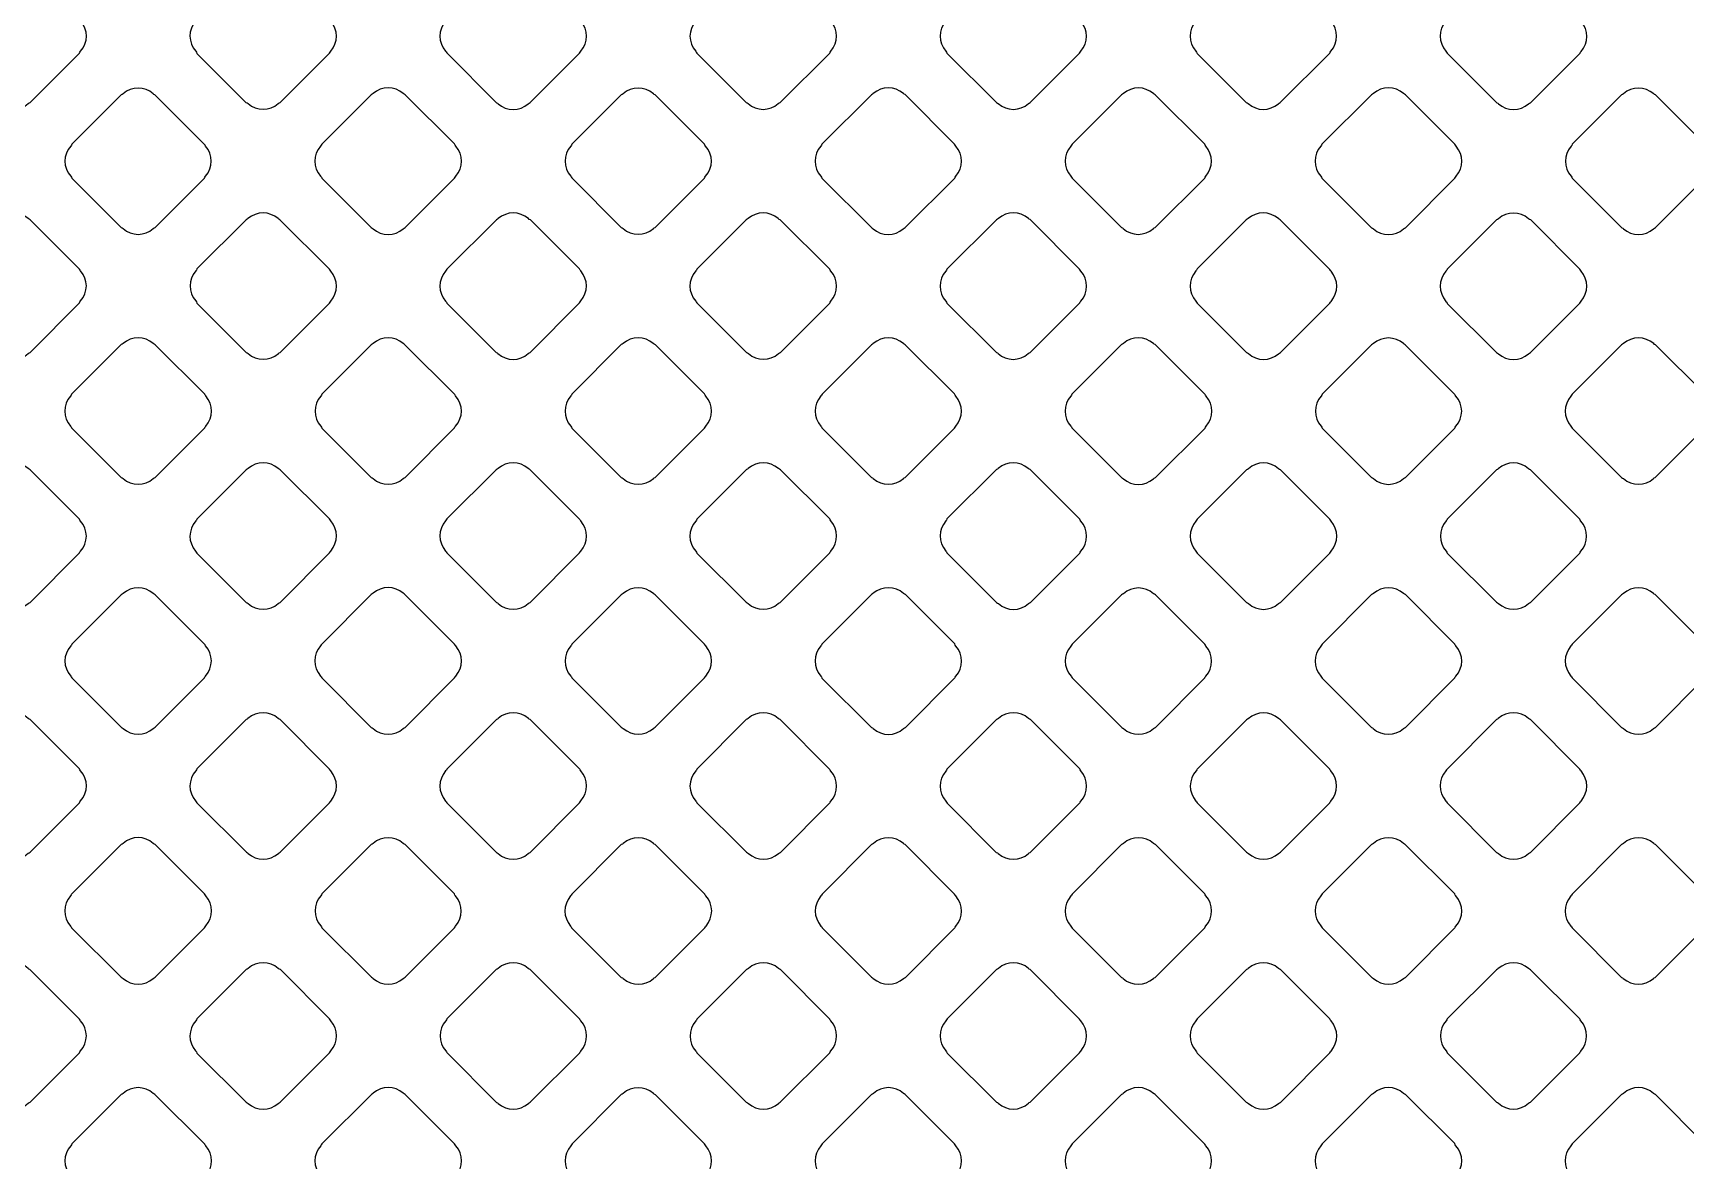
# Model space of a CAD drawing. Extents: x 3811 to 4077, y -444 to -307.
# Drawn here: x 3994.812 to 3996.236, y -380.767 to -379.795 of the extents above; entities that cross this region are included whole.
import ezdxf

# ---------------------------------------------------------------- set-up
doc = ezdxf.new("R2010")
doc.units = 0
doc.layers.add('gbr-dxf', color=7, linetype='Continuous')

msp = doc.modelspace()

# ---------------------------------------------------------------- linework, layer by layer
at = {"layer": 'gbr-dxf', "linetype": 'Continuous'}
msp.add_lwpolyline([(3995.667, -374.4892, 0.224387), (3995.7876, -374.7444), (3995.7942, -374.75), (3995.9964, -375.6111), (3996.0136, -376.8983, -0.031401), (3996.0137, -376.9014), (3996.018, -377.2224, -0.024536), (3996.018, -377.2248), (3996.0205, -377.4097, -0.02971), (3996.0206, -377.4127), (3996.0206, -377.4129), (3996.0213, -377.4659, -0.020598), (3996.0214, -377.4679, 0.041374), (3996.1302, -378.5935, -0.014401), (3996.1304, -378.5948), (3996.1998, -378.9796, -0.013612), (3996.1999, -378.9808, 0.04234), (3996.575, -380.3589, -0.034058)], format="xyb", dxfattribs=at)
for points in [[(3994.7364, -379.8105, -0.09253), (3994.7373, -379.8121), (3994.7799, -379.8547, -0.10437), (3994.7817, -379.8557, 0.37981), (3994.8077, -379.8557, -0.095956), (3994.8093, -379.8547), (3994.8518, -379.8122, -0.096332), (3994.8528, -379.8106, 0.37981), (3994.8528, -379.7846, -0.087784), (3994.8519, -379.7831), (3994.8091, -379.7403, -0.092289), (3994.8075, -379.7394, 0.379731), (3994.7815, -379.7394, -0.096723), (3994.7799, -379.7403), (3994.7373, -379.7829, -0.096857), (3994.7364, -379.7845, 0.379731)], [(3994.9519, -379.7846, 0.37947), (3994.952, -379.8105, -0.108195), (3994.953, -379.8124), (3994.9953, -379.8547, -0.104691), (3994.9971, -379.8557, 0.37981), (3995.023, -379.8557, -0.096625), (3995.0247, -379.8547), (3995.0673, -379.8121, -0.096111), (3995.0683, -379.8105, 0.379308), (3995.0683, -379.7845, -0.104256), (3995.0673, -379.7827), (3995.025, -379.7404, -0.108196), (3995.0231, -379.7394, 0.379), (3994.9972, -379.7394, -0.095968), (3994.9955, -379.7403), (3994.9529, -379.7829, -0.096527)], [(3995.1674, -379.7845, 0.379249), (3995.1674, -379.8105, -0.087784), (3995.1683, -379.8119), (3995.2113, -379.8549, -0.083651), (3995.2127, -379.8558, 0.379451), (3995.2386, -379.8558, -0.096157), (3995.2403, -379.8548), (3995.2829, -379.8122, -0.095796), (3995.2839, -379.8105, 0.379201), (3995.2838, -379.7846, -0.09253), (3995.2829, -379.783), (3995.2402, -379.7403, -0.096627), (3995.2386, -379.7393, 0.3795), (3995.2126, -379.7393, -0.096614), (3995.211, -379.7403), (3995.1684, -379.7829, -0.096195)], [(3995.3829, -379.7847, 0.37947), (3995.3829, -379.8106, -0.087784), (3995.3838, -379.8121), (3995.4264, -379.8547, -0.100151), (3995.4281, -379.8557, 0.379308), (3995.4541, -379.8557, -0.09601), (3995.4557, -379.8547), (3995.4984, -379.8121, -0.096227), (3995.4994, -379.8104, 0.379422), (3995.4993, -379.7845, -0.09253), (3995.4984, -379.7829), (3995.4558, -379.7403, -0.096627), (3995.4542, -379.7394, 0.379357), (3995.4282, -379.7393, -0.096462), (3995.4266, -379.7403), (3995.3839, -379.783, -0.096726)], [(3995.5985, -379.8104, -0.100076), (3995.5995, -379.8121), (3995.6421, -379.8548, -0.096328), (3995.6437, -379.8557, 0.379422), (3995.6697, -379.8557, -0.096625), (3995.6713, -379.8548), (3995.7138, -379.8123, -0.096111), (3995.7148, -379.8106, 0.379308), (3995.7148, -379.7847, -0.096507), (3995.7139, -379.783), (3995.671, -379.7402, -0.083772), (3995.6696, -379.7393, 0.37947), (3995.6437, -379.7393, -0.096458), (3995.642, -379.7403), (3995.5995, -379.7828, -0.096627), (3995.5985, -379.7845, 0.379357)], [(3995.814, -379.8105, -0.108195), (3995.8151, -379.8124), (3995.8574, -379.8547, -0.104691), (3995.8592, -379.8557, 0.379092), (3995.8851, -379.8558, -0.095378), (3995.8867, -379.8548), (3995.9294, -379.8121, -0.095701), (3995.9304, -379.8104, 0.378793), (3995.9304, -379.7845, -0.104473), (3995.9294, -379.7827), (3995.8871, -379.7404, -0.107817), (3995.8852, -379.7394, 0.379778), (3995.8592, -379.7394, -0.096458), (3995.8576, -379.7404), (3995.815, -379.7829, -0.096857), (3995.814, -379.7846, 0.379731)], [(3996.0295, -379.7845, 0.379545), (3996.0296, -379.8104, -0.096625), (3996.0305, -379.8121), (3996.0734, -379.8549, -0.092398), (3996.0749, -379.8558, 0.378837), (3996.1008, -379.8559, -0.095506), (3996.1025, -379.8549), (3996.1451, -379.8123, -0.095394), (3996.146, -379.8107, 0.379163), (3996.146, -379.7847, -0.10047), (3996.145, -379.783), (3996.1024, -379.7404, -0.10399), (3996.1006, -379.7394, 0.379297), (3996.0747, -379.7394, -0.096238), (3996.073, -379.7403), (3996.0305, -379.7828, -0.095585)], [(3994.8442, -379.9183, -0.096625), (3994.8452, -379.9199), (3994.8878, -379.9625, -0.092233), (3994.8893, -379.9635, 0.37981), (3994.9153, -379.9635, -0.095956), (3994.9169, -379.9625), (3994.9595, -379.9199, -0.096332), (3994.9605, -379.9182, 0.37981), (3994.9605, -379.8923, -0.083317), (3994.9596, -379.8909), (3994.9168, -379.8481, -0.088202), (3994.9153, -379.8472, 0.379731), (3994.8894, -379.8472, -0.096458), (3994.8877, -379.8481), (3994.8452, -379.8907, -0.096627), (3994.8442, -379.8923, 0.379731)], [(3995.0596, -379.8923, 0.37947), (3995.0596, -379.9183, -0.104293), (3995.0607, -379.9201), (3995.1031, -379.9625, -0.100824), (3995.1049, -379.9636, 0.379308), (3995.1308, -379.9636, -0.095866), (3995.1324, -379.9626), (3995.1751, -379.9199, -0.095585), (3995.1761, -379.9183, 0.379422), (3995.1761, -379.8923, -0.108361), (3995.175, -379.8905), (3995.1325, -379.848, -0.096857), (3995.1309, -379.847, 0.379357), (3995.1049, -379.847, -0.096507), (3995.1033, -379.848), (3995.0606, -379.8907, -0.096527)], [(3995.2752, -379.9183, -0.083235), (3995.2761, -379.9197), (3995.3188, -379.9624, -0.096332), (3995.3204, -379.9634, 0.37981), (3995.3464, -379.9634, -0.096625), (3995.348, -379.9624), (3995.3905, -379.9199, -0.096111), (3995.3915, -379.9183, 0.37981), (3995.3915, -379.8923, -0.096458), (3995.3905, -379.8906), (3995.3481, -379.8482, -0.100824), (3995.3464, -379.8472, 0.379731), (3995.3204, -379.8472, -0.096723), (3995.3187, -379.8482), (3995.2762, -379.8907, -0.096857), (3995.2752, -379.8923, 0.379731)], [(3995.4907, -379.9183, -0.096625), (3995.4916, -379.9199), (3995.5343, -379.9626, -0.092233), (3995.5359, -379.9636, 0.379308), (3995.5618, -379.9636, -0.09601), (3995.5635, -379.9626), (3995.6062, -379.9199, -0.096227), (3995.6071, -379.9183, 0.379191), (3995.6071, -379.8924, -0.100588), (3995.6061, -379.8906), (3995.5634, -379.8479, -0.087648), (3995.5619, -379.847, 0.379249), (3995.536, -379.847, -0.096458), (3995.5343, -379.848), (3995.4916, -379.8906, -0.096627), (3995.4907, -379.8923, 0.379731)], [(3995.7063, -379.9183, -0.10047), (3995.7073, -379.92), (3995.7498, -379.9625, -0.096111), (3995.7514, -379.9635, 0.379092), (3995.7774, -379.9635, -0.095166), (3995.779, -379.9625), (3995.8216, -379.92, -0.096227), (3995.8225, -379.9183, 0.379087), (3995.8225, -379.8924, -0.096507), (3995.8216, -379.8907), (3995.7788, -379.848, -0.083772), (3995.7774, -379.8471, 0.37947), (3995.7515, -379.8471, -0.096458), (3995.7498, -379.8481), (3995.7073, -379.8906, -0.096627), (3995.7063, -379.8923, 0.379731)], [(3995.9217, -379.8923, 0.378818), (3995.9217, -379.9183, -0.103884), (3995.9227, -379.9201), (3995.9654, -379.9627, -0.100073), (3995.9671, -379.9637, 0.378702), (3995.993, -379.9637, -0.095506), (3995.9946, -379.9627), (3996.0373, -379.92, -0.095394), (3996.0383, -379.9184, 0.379163), (3996.0383, -379.8925, -0.108153), (3996.0372, -379.8906), (3995.9946, -379.848, -0.096111), (3995.993, -379.847, 0.379141), (3995.967, -379.847, -0.096031), (3995.9654, -379.848), (3995.9227, -379.8907, -0.095895)], [(3996.1374, -379.8925, 0.379211), (3996.1374, -379.9184, -0.087784), (3996.1384, -379.9199), (3996.1812, -379.9627, -0.083651), (3996.1826, -379.9636, 0.37981), (3996.2085, -379.9636, -0.095956), (3996.2102, -379.9626), (3996.2528, -379.92, -0.096332), (3996.2537, -379.9184, 0.37975), (3996.2538, -379.8924, -0.092139), (3996.2528, -379.8908), (3996.2102, -379.8482, -0.096328), (3996.2086, -379.8473, 0.378885), (3996.1826, -379.8472, -0.095862), (3996.181, -379.8482), (3996.1384, -379.8908, -0.095997)], [(3994.7364, -380.0261, -0.087784), (3994.7373, -380.0276), (3994.7799, -380.0702, -0.100151), (3994.7816, -380.0712, 0.379308), (3994.8075, -380.0712, -0.09601), (3994.8092, -380.0703), (3994.8518, -380.0276, -0.096227), (3994.8528, -380.0259, 0.379191), (3994.8528, -380, -0.092029), (3994.8519, -379.9984), (3994.8092, -379.9558, -0.096539), (3994.8076, -379.9549, 0.379249), (3994.7817, -379.9549, -0.096458), (3994.78, -379.9559), (3994.7373, -379.9985, -0.096627), (3994.7364, -380.0002, 0.379731)], [(3994.952, -380.0259, -0.104392), (3994.953, -380.0277), (3994.9955, -380.0702, -0.100151), (3994.9972, -380.0712, 0.37981), (3995.0232, -380.0712, -0.095956), (3995.0248, -380.0702), (3995.0673, -380.0278, -0.096332), (3995.0683, -380.0261, 0.37981), (3995.0683, -380.0001, -0.092348), (3995.0673, -379.9986), (3995.0246, -379.9559, -0.096111), (3995.023, -379.9549, 0.379731), (3994.997, -379.9549, -0.096458), (3994.9954, -379.9559), (3994.9529, -379.9983, -0.096627), (3994.952, -380, 0.379731)], [(3995.1674, -380.0261, -0.100399), (3995.1684, -380.0278), (3995.2109, -380.0703, -0.096627), (3995.2125, -380.0713, 0.37981), (3995.2385, -380.0713, -0.096625), (3995.2402, -380.0703), (3995.2829, -380.0276, -0.096111), (3995.2838, -380.0259, 0.37981), (3995.2838, -380, -0.096458), (3995.2829, -379.9983), (3995.2404, -379.9559, -0.100824), (3995.2387, -379.9549, 0.379731), (3995.2127, -379.9549, -0.096723), (3995.2111, -379.9558), (3995.1684, -379.9985, -0.096857), (3995.1674, -380.0001, 0.379731)], [(3995.3829, -380.026, -0.083163), (3995.3838, -380.0274), (3995.4266, -380.0703, -0.095895), (3995.4283, -380.0712, 0.379201), (3995.4542, -380.0712, -0.096625), (3995.4559, -380.0702), (3995.4984, -380.0277, -0.096111), (3995.4993, -380.0261, 0.379451), (3995.4994, -380.0001, -0.096259), (3995.4984, -379.9985), (3995.4557, -379.9559, -0.100215), (3995.454, -379.9549, 0.379249), (3995.4281, -379.9549, -0.096458), (3995.4264, -379.9559), (3995.3839, -379.9984, -0.096627), (3995.3829, -380, 0.3795)], [(3995.5985, -380.0261, -0.096625), (3995.5995, -380.0277), (3995.6421, -380.0703, -0.092233), (3995.6436, -380.0713, 0.379092), (3995.6696, -380.0713, -0.095166), (3995.6712, -380.0703), (3995.7139, -380.0276, -0.095701), (3995.7149, -380.026, 0.378793), (3995.7149, -380.0001, -0.100588), (3995.7138, -379.9984), (3995.6712, -379.9557, -0.087638), (3995.6697, -379.9548, 0.379778), (3995.6438, -379.9548, -0.096458), (3995.6421, -379.9558), (3995.5995, -379.9985, -0.096627), (3995.5985, -380.0001, 0.379731)], [(3995.814, -380, 0.379497), (3995.814, -380.026, -0.10399), (3995.8151, -380.0278), (3995.8577, -380.0703, -0.100093), (3995.8594, -380.0713, 0.378837), (3995.8853, -380.0714, -0.095506), (3995.8869, -380.0704), (3995.9295, -380.0278, -0.095394), (3995.9305, -380.0262, 0.379163), (3995.9305, -380.0003, -0.092523), (3995.9295, -379.9987), (3995.8867, -379.9559, -0.096857), (3995.8851, -379.9549, 0.379297), (3995.8591, -379.9549, -0.096367), (3995.8575, -379.9559), (3995.815, -379.9983, -0.096527)], [(3996.0296, -380.0002, 0.378901), (3996.0296, -380.0262, -0.107922), (3996.0307, -380.028), (3996.073, -380.0704, -0.103923), (3996.0748, -380.0714, 0.379201), (3996.1008, -380.0714, -0.096625), (3996.1024, -380.0704), (3996.145, -380.0278, -0.096111), (3996.146, -380.0261, 0.379423), (3996.146, -380.0002, -0.103884), (3996.145, -379.9984), (3996.1026, -379.956, -0.107814), (3996.1008, -379.955, 0.378406), (3996.0749, -379.955, -0.09601), (3996.0732, -379.956), (3996.0306, -379.9986, -0.096036)], [(3994.844, -380.1079, 0.379249), (3994.8441, -380.1338, -0.087784), (3994.845, -380.1353), (3994.8877, -380.178, -0.100151), (3994.8894, -380.179, 0.379451), (3994.9154, -380.179, -0.096157), (3994.917, -380.1781), (3994.9597, -380.1354, -0.095796), (3994.9606, -380.1338, 0.379201), (3994.9606, -380.1078, -0.09253), (3994.9597, -380.1062), (3994.917, -380.0636, -0.096627), (3994.9153, -380.0626, 0.3795), (3994.8894, -380.0626, -0.096614), (3994.8877, -380.0635), (3994.845, -380.1062, -0.096195)], [(3995.0597, -380.1079, 0.37947), (3995.0597, -380.1338, -0.096625), (3995.0607, -380.1355), (3995.1033, -380.178, -0.092233), (3995.1048, -380.179, 0.37981), (3995.1308, -380.179, -0.095956), (3995.1325, -380.178), (3995.175, -380.1354, -0.096332), (3995.176, -380.1338, 0.379451), (3995.176, -380.1078, -0.083163), (3995.1752, -380.1064), (3995.1323, -380.0636, -0.08752), (3995.1308, -380.0626, 0.378699), (3995.1049, -380.0626, -0.096507), (3995.1033, -380.0636), (3995.0607, -380.1062, -0.096726)], [(3995.2752, -380.1078, 0.37947), (3995.2752, -380.1338, -0.108195), (3995.2762, -380.1356), (3995.3186, -380.178, -0.104691), (3995.3204, -380.179, 0.37981), (3995.3464, -380.179, -0.096625), (3995.348, -380.1781), (3995.3906, -380.1355, -0.096111), (3995.3916, -380.1338, 0.379308), (3995.3916, -380.1079, -0.104256), (3995.3906, -380.1061), (3995.3482, -380.0636, -0.108196), (3995.3463, -380.0626, 0.379), (3995.3204, -380.0626, -0.095968), (3995.3187, -380.0635), (3995.2761, -380.1062, -0.096527)], [(3995.4908, -380.1338, -0.092162), (3995.4917, -380.1353), (3995.5345, -380.1781, -0.08752), (3995.536, -380.179, 0.378633), (3995.5619, -380.179, -0.096261), (3995.5635, -380.178), (3995.6061, -380.1355, -0.096036), (3995.607, -380.1338, 0.378798), (3995.607, -380.1079, -0.104256), (3995.606, -380.1061), (3995.5635, -380.0636, -0.091964), (3995.5619, -380.0626, 0.379778), (3995.536, -380.0626, -0.096458), (3995.5343, -380.0636), (3995.4918, -380.1062, -0.096627), (3995.4908, -380.1078, 0.3795)], [(3995.7062, -380.1338, -0.091476), (3995.7071, -380.1354), (3995.7501, -380.1783, -0.087529), (3995.7515, -380.1792, 0.378417), (3995.7774, -380.1792, -0.096217), (3995.7791, -380.1782), (3995.8219, -380.1355, -0.096036), (3995.8228, -380.1338, 0.379029), (3995.8228, -380.1079, -0.087784), (3995.8219, -380.1064), (3995.779, -380.0635, -0.092233), (3995.7774, -380.0626, 0.379297), (3995.7515, -380.0625, -0.096367), (3995.7499, -380.0635), (3995.7071, -380.1062, -0.096328), (3995.7062, -380.1079, 0.379175)], [(3995.9219, -380.108, 0.379211), (3995.9219, -380.1339, -0.10047), (3995.9229, -380.1356), (3995.9654, -380.1781, -0.096111), (3995.9671, -380.1791, 0.379308), (3995.993, -380.1791, -0.09601), (3995.9947, -380.1781), (3996.0372, -380.1356, -0.096227), (3996.0382, -380.1339, 0.379035), (3996.0382, -380.108, -0.09601), (3996.0372, -380.1064), (3995.9944, -380.0636, -0.083283), (3995.993, -380.0627, 0.378406), (3995.9671, -380.0627, -0.095862), (3995.9655, -380.0637), (3995.9229, -380.1063, -0.095997)], [(3996.1373, -380.1339, -0.100082), (3996.1383, -380.1356), (3996.1808, -380.1782, -0.095796), (3996.1825, -380.1791, 0.37889), (3996.2084, -380.1791, -0.096117), (3996.21, -380.1781), (3996.2528, -380.1354, -0.095895), (3996.2538, -380.1337, 0.379201), (3996.2537, -380.1078, -0.096625), (3996.2528, -380.1061), (3996.2103, -380.0637, -0.100151), (3996.2086, -380.0627, 0.379731), (3996.1826, -380.0627, -0.096458), (3996.181, -380.0637), (3996.1383, -380.1063, -0.096627), (3996.1373, -380.108, 0.3795)], [(3994.7364, -380.2415, -0.083792), (3994.7372, -380.2429), (3994.7801, -380.2857, -0.096627), (3994.7817, -380.2867, 0.379308), (3994.8076, -380.2867, -0.095866), (3994.8093, -380.2858), (3994.8518, -380.2432, -0.095585), (3994.8528, -380.2416, 0.378952), (3994.8528, -380.2157, -0.09601), (3994.8518, -380.214), (3994.8092, -380.1714, -0.100093), (3994.8075, -380.1704, 0.37947), (3994.7815, -380.1704, -0.096723), (3994.7799, -380.1714), (3994.7373, -380.2139, -0.096857), (3994.7364, -380.2156, 0.379731)], [(3994.9519, -380.2416, -0.100588), (3994.9529, -380.2433), (3994.9955, -380.2858, -0.095895), (3994.9971, -380.2868, 0.378747), (3995.023, -380.2868, -0.09601), (3995.0247, -380.2858), (3995.0673, -380.2431, -0.096227), (3995.0683, -380.2415, 0.379422), (3995.0683, -380.2155, -0.096458), (3995.0673, -380.2139), (3995.0248, -380.1714, -0.100824), (3995.0231, -380.1704, 0.379731), (3994.9971, -380.1704, -0.096723), (3994.9955, -380.1714), (3994.9529, -380.214, -0.096857), (3994.952, -380.2156, 0.3795)], [(3995.1674, -380.2415, -0.096625), (3995.1684, -380.2431), (3995.2111, -380.2858, -0.092233), (3995.2127, -380.2868, 0.37981), (3995.2386, -380.2868, -0.095956), (3995.2403, -380.2858), (3995.2829, -380.2432, -0.096332), (3995.2838, -380.2416, 0.37981), (3995.2838, -380.2156, -0.083317), (3995.283, -380.2142), (3995.24, -380.1713, -0.088202), (3995.2386, -380.1704, 0.379731), (3995.2126, -380.1704, -0.096458), (3995.2109, -380.1714), (3995.1684, -380.2139, -0.096627), (3995.1674, -380.2155, 0.379731)], [(3995.3829, -380.2157, 0.37947), (3995.3829, -380.2417, -0.096458), (3995.3839, -380.2433), (3995.4263, -380.2857, -0.108662), (3995.4282, -380.2868, 0.379237), (3995.4541, -380.2868, -0.095383), (3995.4557, -380.2858), (3995.4984, -380.2431, -0.095628), (3995.4994, -380.2415, 0.379011), (3995.4994, -380.2156, -0.100402), (3995.4984, -380.2138), (3995.456, -380.1714, -0.104677), (3995.4542, -380.1704, 0.379), (3995.4282, -380.1704, -0.095968), (3995.4266, -380.1713), (3995.3839, -380.2141, -0.096527)], [(3995.5985, -380.2156, 0.378853), (3995.5985, -380.2415, -0.092162), (3995.5994, -380.2431), (3995.6423, -380.286, -0.087639), (3995.6438, -380.2869, 0.379528), (3995.6698, -380.2869, -0.095506), (3995.6714, -380.2859), (3995.714, -380.2434, -0.0952), (3995.7149, -380.2417, 0.379169), (3995.7149, -380.2158, -0.104293), (3995.7139, -380.214), (3995.6712, -380.1713, -0.092289), (3995.6696, -380.1704, 0.379141), (3995.6437, -380.1703, -0.095487), (3995.6421, -380.1713), (3995.5995, -380.2139, -0.096036)], [(3995.8141, -380.2157, 0.379206), (3995.8141, -380.2417, -0.10047), (3995.8151, -380.2434), (3995.8576, -380.2859, -0.096111), (3995.8593, -380.2869, 0.37981), (3995.8852, -380.2869, -0.095956), (3995.8869, -380.2859), (3995.9295, -380.2433, -0.096332), (3995.9305, -380.2416, 0.37981), (3995.9305, -380.2157, -0.096625), (3995.9295, -380.214), (3995.887, -380.1715, -0.100151), (3995.8853, -380.1705, 0.379523), (3995.8593, -380.1705, -0.096157), (3995.8577, -380.1715), (3995.8151, -380.2141, -0.096197)], [(3996.0297, -380.2416, -0.104392), (3996.0307, -380.2434), (3996.0731, -380.2857, -0.100151), (3996.0748, -380.2867, 0.379308), (3996.1007, -380.2868, -0.09601), (3996.1024, -380.2858), (3996.1449, -380.2433, -0.096227), (3996.1459, -380.2416, 0.378952), (3996.1459, -380.2157, -0.092052), (3996.145, -380.2141), (3996.1023, -380.1715, -0.096527), (3996.1007, -380.1705, 0.37947), (3996.0747, -380.1705, -0.096458), (3996.0731, -380.1715), (3996.0307, -380.214, -0.096627), (3996.0297, -380.2156, 0.379731)], [(3994.8442, -380.3493, -0.088014), (3994.8451, -380.3508), (3994.8879, -380.3936, -0.083733), (3994.8893, -380.3945, 0.37981), (3994.9153, -380.3945, -0.096625), (3994.9169, -380.3935), (3994.9595, -380.3509, -0.096111), (3994.9605, -380.3493, 0.37981), (3994.9605, -380.3233, -0.09253), (3994.9596, -380.3217), (3994.917, -380.2792, -0.096627), (3994.9153, -380.2782, 0.379731), (3994.8894, -380.2782, -0.096723), (3994.8877, -380.2792), (3994.8452, -380.3217, -0.096857), (3994.8442, -380.3234, 0.379731)], [(3995.0596, -380.3493, -0.096625), (3995.0606, -380.3509), (3995.1033, -380.3936, -0.092233), (3995.1049, -380.3946, 0.379308), (3995.1308, -380.3946, -0.09601), (3995.1325, -380.3936), (3995.1751, -380.351, -0.096227), (3995.1761, -380.3493, 0.379191), (3995.1761, -380.3234, -0.100588), (3995.1751, -380.3217), (3995.1323, -380.2789, -0.087648), (3995.1309, -380.278, 0.379249), (3995.1049, -380.278, -0.096458), (3995.1033, -380.279), (3995.0606, -380.3217, -0.096627), (3995.0596, -380.3233, 0.379731)], [(3995.2752, -380.3494, -0.092348), (3995.2762, -380.3509), (3995.3187, -380.3934, -0.10442), (3995.3205, -380.3945, 0.379237), (3995.3464, -380.3945, -0.096031), (3995.3481, -380.3935), (3995.3906, -380.351, -0.095916), (3995.3916, -380.3493, 0.379465), (3995.3916, -380.3234, -0.087784), (3995.3906, -380.3219), (3995.3479, -380.2792, -0.092233), (3995.3464, -380.2782, 0.379731), (3995.3204, -380.2782, -0.096458), (3995.3187, -380.2792), (3995.2762, -380.3217, -0.096627), (3995.2752, -380.3234, 0.379731)], [(3995.4907, -380.3234, 0.379605), (3995.4907, -380.3493, -0.104293), (3995.4917, -380.3511), (3995.5343, -380.3937, -0.100824), (3995.536, -380.3947, 0.379511), (3995.562, -380.3947, -0.095612), (3995.5636, -380.3937), (3995.6063, -380.351, -0.0952), (3995.6072, -380.3494, 0.379169), (3995.6072, -380.3235, -0.108195), (3995.6062, -380.3216), (3995.5636, -380.2791, -0.096627), (3995.562, -380.2781, 0.379297), (3995.536, -380.278, -0.096261), (3995.5344, -380.279), (3995.4917, -380.3217, -0.095916)], [(3995.7063, -380.3235, 0.378901), (3995.7064, -380.3494, -0.087613), (3995.7073, -380.3509), (3995.7502, -380.3938, -0.083081), (3995.7516, -380.3946, 0.379201), (3995.7775, -380.3946, -0.096625), (3995.7791, -380.3936), (3995.8217, -380.351, -0.096111), (3995.8227, -380.3494, 0.379423), (3995.8227, -380.3235, -0.092061), (3995.8218, -380.3219), (3995.7791, -380.2792, -0.096099), (3995.7775, -380.2783, 0.378406), (3995.7516, -380.2783, -0.096507), (3995.7499, -380.2792), (3995.7073, -380.3218, -0.095686)], [(3995.9218, -380.3494, -0.096625), (3995.9228, -380.3511), (3995.9654, -380.3936, -0.092233), (3995.9669, -380.3946, 0.37981), (3995.9929, -380.3946, -0.095956), (3995.9946, -380.3936), (3996.0372, -380.351, -0.096332), (3996.0382, -380.3494, 0.37981), (3996.0382, -380.3234, -0.10047), (3996.0371, -380.3217), (3995.9946, -380.2791, -0.088202), (3995.9931, -380.2782, 0.379731), (3995.9671, -380.2782, -0.096458), (3995.9655, -380.2791), (3995.9228, -380.3218, -0.096627), (3995.9218, -380.3235, 0.379731)], [(3996.1373, -380.3493, -0.096625), (3996.1383, -380.351), (3996.181, -380.3937, -0.092072), (3996.1826, -380.3946, 0.379451), (3996.2085, -380.3946, -0.096117), (3996.2102, -380.3937), (3996.2528, -380.351, -0.095796), (3996.2538, -380.3494, 0.378779), (3996.2538, -380.3235, -0.083262), (3996.2529, -380.3221), (3996.2099, -380.2791, -0.088207), (3996.2084, -380.2782, 0.37947), (3996.1825, -380.2782, -0.096458), (3996.1808, -380.2792), (3996.1383, -380.3217, -0.096627), (3996.1373, -380.3234, 0.379731)], [(3994.7364, -380.4572, -0.096458), (3994.7373, -380.4588), (3994.7797, -380.5012, -0.108174), (3994.7816, -380.5022, 0.37981), (3994.8075, -380.5022, -0.096625), (3994.8092, -380.5013), (3994.8518, -380.4586, -0.096111), (3994.8528, -380.457, 0.37981), (3994.8528, -380.431, -0.099964), (3994.8518, -380.4293), (3994.8094, -380.3869, -0.104264), (3994.8076, -380.3859, 0.379731), (3994.7817, -380.3859, -0.096723), (3994.78, -380.3869), (3994.7373, -380.4296, -0.096857), (3994.7364, -380.4312, 0.379731)], [(3994.9519, -380.457, -0.096614), (3994.9529, -380.4586), (3994.9957, -380.5013, -0.092228), (3994.9972, -380.5023, 0.379201), (3995.0232, -380.5023, -0.096625), (3995.0248, -380.5013), (3995.0673, -380.4588, -0.096111), (3995.0683, -380.4571, 0.379451), (3995.0683, -380.4312, -0.100588), (3995.0673, -380.4295), (3995.0248, -380.3869, -0.104101), (3995.023, -380.3859, 0.379249), (3994.997, -380.3859, -0.096458), (3994.9954, -380.3869), (3994.9529, -380.4294, -0.096627), (3994.952, -380.431, 0.3795)], [(3995.1674, -380.4571, -0.092348), (3995.1684, -380.4587), (3995.2111, -380.5014, -0.088334), (3995.2126, -380.5024, 0.379237), (3995.2385, -380.5024, -0.096031), (3995.2402, -380.5014), (3995.2829, -380.4586, -0.095916), (3995.2839, -380.457, 0.379465), (3995.2839, -380.431, -0.087784), (3995.283, -380.4296), (3995.2403, -380.3868, -0.092233), (3995.2387, -380.3859, 0.379731), (3995.2127, -380.3859, -0.096458), (3995.2111, -380.3869), (3995.1684, -380.4295, -0.096627), (3995.1674, -380.4312, 0.379731)], [(3995.3829, -380.4312, 0.378818), (3995.3829, -380.4571, -0.092052), (3995.3839, -380.4586), (3995.4266, -380.5013, -0.104101), (3995.4284, -380.5023, 0.378822), (3995.4543, -380.5023, -0.09574), (3995.4559, -380.5014), (3995.4985, -380.4588, -0.095602), (3995.4995, -380.4572, 0.378707), (3995.4994, -380.4313, -0.087613), (3995.4985, -380.4298), (3995.4556, -380.3869, -0.09197), (3995.4541, -380.3859, 0.378611), (3995.4282, -380.3859, -0.095383), (3995.4265, -380.3869), (3995.3839, -380.4295, -0.096206)], [(3995.5985, -380.4313, 0.379211), (3995.5986, -380.4572, -0.104293), (3995.5996, -380.459), (3995.642, -380.5014, -0.100824), (3995.6437, -380.5024, 0.37981), (3995.6697, -380.5024, -0.096625), (3995.6713, -380.5014), (3995.714, -380.4588, -0.096111), (3995.7149, -380.4572, 0.37975), (3995.7149, -380.4312, -0.108084), (3995.7139, -380.4293), (3995.6715, -380.3869, -0.096527), (3995.6698, -380.3859, 0.378885), (3995.6439, -380.3859, -0.096528), (3995.6423, -380.3869), (3995.5995, -380.4296, -0.095686)], [(3995.8141, -380.4571, -0.096117), (3995.8151, -380.4587), (3995.8577, -380.5013, -0.091578), (3995.8593, -380.5023, 0.379201), (3995.8852, -380.5023, -0.096625), (3995.8869, -380.5013), (3995.9294, -380.4588, -0.096111), (3995.9304, -380.4571, 0.379451), (3995.9304, -380.4312, -0.100588), (3995.9294, -380.4295), (3995.887, -380.3871, -0.104101), (3995.8852, -380.386, 0.379249), (3995.8592, -380.3861, -0.096458), (3995.8576, -380.387), (3995.8151, -380.4295, -0.096627), (3995.8142, -380.4311, 0.3795)], [(3996.0295, -380.4571, -0.100285), (3996.0306, -380.4588), (3996.0731, -380.5014, -0.096627), (3996.0748, -380.5024, 0.37981), (3996.1008, -380.5024, -0.096625), (3996.1024, -380.5014), (3996.145, -380.4588, -0.096111), (3996.146, -380.4571, 0.37981), (3996.146, -380.4312, -0.096458), (3996.145, -380.4295), (3996.1024, -380.3869, -0.100499), (3996.1007, -380.3859, 0.379731), (3996.0747, -380.3859, -0.096458), (3996.0731, -380.3869), (3996.0305, -380.4295, -0.096627), (3996.0295, -380.4311, 0.379731)], [(3994.844, -380.5649, -0.096614), (3994.845, -380.5665), (3994.8876, -380.609, -0.107877), (3994.8894, -380.6101, 0.379201), (3994.9154, -380.6101, -0.096625), (3994.917, -380.6091), (3994.9596, -380.5665, -0.096111), (3994.9606, -380.5648, 0.379308), (3994.9606, -380.5389, -0.099971), (3994.9596, -380.5372), (3994.9171, -380.4946, -0.104246), (3994.9153, -380.4936, 0.37947), (3994.8893, -380.4936, -0.096458), (3994.8877, -380.4946), (3994.845, -380.5373, -0.096627), (3994.8441, -380.5389, 0.3795)], [(3995.0597, -380.5648, -0.09221), (3995.0607, -380.5664), (3995.1035, -380.6091, -0.088093), (3995.1049, -380.6101, 0.378647), (3995.1309, -380.6101, -0.095383), (3995.1325, -380.6091), (3995.1751, -380.5665, -0.096036), (3995.176, -380.5649, 0.37829), (3995.176, -380.539, -0.103681), (3995.175, -380.5372), (3995.1324, -380.4946, -0.09197), (3995.1309, -380.4937, 0.379347), (3995.1049, -380.4937, -0.096458), (3995.1033, -380.4947), (3995.0607, -380.5372, -0.096627), (3995.0598, -380.5389, 0.3795)], [(3995.2751, -380.539, 0.378818), (3995.2751, -380.5649, -0.087946), (3995.276, -380.5664), (3995.3188, -380.6092, -0.100215), (3995.3205, -380.6102, 0.378702), (3995.3465, -380.6102, -0.095487), (3995.3481, -380.6092), (3995.3908, -380.5665, -0.0953), (3995.3918, -380.5649, 0.379163), (3995.3917, -380.5389, -0.09253), (3995.3908, -380.5374), (3995.348, -380.4946, -0.096627), (3995.3464, -380.4937, 0.379141), (3995.3205, -380.4936, -0.095487), (3995.3188, -380.4946), (3995.2761, -380.5373, -0.096206)], [(3995.4909, -380.539, 0.379206), (3995.4909, -380.5649, -0.10047), (3995.4919, -380.5666), (3995.5344, -380.6091, -0.096111), (3995.536, -380.6101, 0.379308), (3995.562, -380.6101, -0.09601), (3995.5636, -380.6092), (3995.6062, -380.5666, -0.096092), (3995.6071, -380.565, 0.379351), (3995.6071, -380.539, -0.096225), (3995.6061, -380.5374), (3995.5634, -380.4946, -0.083291), (3995.562, -380.4938, 0.378789), (3995.5361, -380.4937, -0.095883), (3995.5344, -380.4947), (3995.4918, -380.5373, -0.096092)], [(3995.7063, -380.565, -0.100514), (3995.7073, -380.5667), (3995.7498, -380.6092, -0.096195), (3995.7514, -380.6102, 0.379201), (3995.7774, -380.6101, -0.096625), (3995.779, -380.6092), (3995.8217, -380.5664, -0.096111), (3995.8227, -380.5648, 0.379308), (3995.8227, -380.5389, -0.096507), (3995.8218, -380.5372), (3995.7793, -380.4947, -0.10077), (3995.7775, -380.4937, 0.37947), (3995.7516, -380.4937, -0.096458), (3995.7499, -380.4947), (3995.7073, -380.5374, -0.096627), (3995.7063, -380.539, 0.3795)], [(3995.9218, -380.5389, 0.379249), (3995.9218, -380.5648, -0.092348), (3995.9228, -380.5664), (3995.9656, -380.6092, -0.088207), (3995.9671, -380.6101, 0.379451), (3995.993, -380.6101, -0.096117), (3995.9947, -380.6092), (3996.0372, -380.5666, -0.095895), (3996.0382, -380.565, 0.379201), (3996.0382, -380.539, -0.104175), (3996.0371, -380.5372), (3995.9945, -380.4946, -0.092289), (3995.993, -380.4937, 0.3795), (3995.967, -380.4937, -0.096614), (3995.9654, -380.4947), (3995.9228, -380.5372, -0.096195)], [(3996.1373, -380.539, 0.37947), (3996.1373, -380.565, -0.09253), (3996.1383, -380.5665), (3996.1809, -380.6092, -0.088207), (3996.1824, -380.6101, 0.37981), (3996.2084, -380.6101, -0.096625), (3996.21, -380.6092), (3996.2528, -380.5664, -0.096111), (3996.2537, -380.5648, 0.379308), (3996.2538, -380.5389, -0.08785), (3996.2529, -380.5374), (3996.2101, -380.4946, -0.092456), (3996.2086, -380.4937, 0.379), (3996.1826, -380.4937, -0.095968), (3996.181, -380.4947), (3996.1383, -380.5374, -0.096527)], [(3994.7363, -380.6725, -0.092315), (3994.7373, -380.6741), (3994.7799, -380.7167, -0.104677), (3994.7817, -380.7178, 0.379422), (3994.8077, -380.7178, -0.095956), (3994.8093, -380.7168), (3994.8518, -380.6743, -0.096111), (3994.8528, -380.6726, 0.379308), (3994.8528, -380.6467, -0.087715), (3994.8519, -380.6452), (3994.809, -380.6024, -0.091916), (3994.8075, -380.6014, 0.37947), (3994.7815, -380.6014, -0.096458), (3994.7799, -380.6024), (3994.7373, -380.6449, -0.096857), (3994.7364, -380.6466, 0.379357)], [(3994.9519, -380.6726, -0.10824), (3994.953, -380.6745), (3994.9954, -380.7168, -0.104354), (3994.9972, -380.7179, 0.378647), (3995.0231, -380.7179, -0.095383), (3995.0247, -380.7169), (3995.0674, -380.6742, -0.096036), (3995.0684, -380.6726, 0.37829), (3995.0684, -380.6467, -0.103681), (3995.0673, -380.6449), (3995.025, -380.6025, -0.107634), (3995.0231, -380.6014, 0.379347), (3994.9971, -380.6015, -0.096458), (3994.9955, -380.6024), (3994.9529, -380.645, -0.096627), (3994.952, -380.6466, 0.3795)], [(3995.1675, -380.6466, 0.379605), (3995.1675, -380.6726, -0.088014), (3995.1684, -380.6741), (3995.2113, -380.717, -0.083733), (3995.2127, -380.7179, 0.379511), (3995.2387, -380.7179, -0.095612), (3995.2403, -380.7169), (3995.283, -380.6743, -0.0952), (3995.284, -380.6727, 0.379169), (3995.2839, -380.6467, -0.09253), (3995.283, -380.6452), (3995.2403, -380.6024, -0.096627), (3995.2386, -380.6015, 0.379297), (3995.2127, -380.6014, -0.096261), (3995.211, -380.6024), (3995.1684, -380.645, -0.095916)], [(3995.383, -380.6468, 0.379206), (3995.383, -380.6728, -0.087784), (3995.3839, -380.6743), (3995.4265, -380.7169, -0.100151), (3995.4283, -380.7179, 0.379308), (3995.4542, -380.7179, -0.09601), (3995.4558, -380.7169), (3995.4985, -380.6743, -0.096227), (3995.4995, -380.6726, 0.379191), (3995.4995, -380.6467, -0.092029), (3995.4985, -380.6451), (3995.4559, -380.6025, -0.095895), (3995.4542, -380.6015, 0.37903), (3995.4283, -380.6015, -0.096117), (3995.4267, -380.6025), (3995.3839, -380.6452, -0.096092)], [(3995.5986, -380.6726, -0.10047), (3995.5996, -380.6744), (3995.6421, -380.7168, -0.096111), (3995.6437, -380.7178, 0.37981), (3995.6697, -380.7178, -0.095956), (3995.6713, -380.7168), (3995.7138, -380.6743, -0.096332), (3995.7148, -380.6727, 0.37981), (3995.7148, -380.6467, -0.096625), (3995.7138, -380.6451), (3995.6711, -380.6024, -0.083651), (3995.6697, -380.6015, 0.379731), (3995.6438, -380.6015, -0.096458), (3995.6421, -380.6025), (3995.5996, -380.645, -0.096627), (3995.5986, -380.6467, 0.379731)], [(3995.814, -380.6726, -0.108195), (3995.8151, -380.6745), (3995.8575, -380.7169, -0.10437), (3995.8593, -380.7179, 0.379308), (3995.8852, -380.7179, -0.09601), (3995.8869, -380.717), (3995.9295, -380.6743, -0.096227), (3995.9305, -380.6727, 0.379191), (3995.9305, -380.6467, -0.104256), (3995.9295, -380.6449), (3995.887, -380.6025, -0.107877), (3995.8852, -380.6014, 0.379249), (3995.8592, -380.6015, -0.096723), (3995.8576, -380.6024), (3995.815, -380.645, -0.096857), (3995.814, -380.6467, 0.379731)], [(3996.0297, -380.6726, -0.096625), (3996.0307, -380.6743), (3996.0732, -380.7168, -0.092233), (3996.0748, -380.7178, 0.37981), (3996.1008, -380.7178, -0.095956), (3996.1024, -380.7168), (3996.1449, -380.6743, -0.096332), (3996.1459, -380.6727, 0.37981), (3996.1459, -380.6467, -0.10047), (3996.1449, -380.645), (3996.1025, -380.6026, -0.10399), (3996.1007, -380.6016, 0.379731), (3996.0747, -380.6016, -0.096458), (3996.0731, -380.6026), (3996.0307, -380.645, -0.096627), (3996.0297, -380.6467, 0.379731)], [(3994.8442, -380.7804, -0.096458), (3994.8452, -380.782), (3994.8878, -380.8246, -0.092959), (3994.8894, -380.8256, 0.379237), (3994.9153, -380.8256, -0.095506), (3994.917, -380.8246), (3994.9596, -380.782, -0.095585), (3994.9606, -380.7804, 0.379465), (3994.9606, -380.7544, -0.083317), (3994.9597, -380.753), (3994.9168, -380.7101, -0.088202), (3994.9153, -380.7092, 0.379731), (3994.8894, -380.7092, -0.096458), (3994.8877, -380.7102), (3994.8452, -380.7527, -0.096857), (3994.8442, -380.7544, 0.379731)], [(3995.0596, -380.7804, -0.104155), (3995.0607, -380.7821), (3995.1032, -380.8247, -0.100442), (3995.105, -380.8257, 0.37902), (3995.1309, -380.8257, -0.095506), (3995.1325, -380.8247), (3995.1752, -380.7821, -0.095394), (3995.1762, -380.7804, 0.378608), (3995.1762, -380.7545, -0.107356), (3995.1751, -380.7527), (3995.1326, -380.7101, -0.096227), (3995.1309, -380.7091, 0.378784), (3995.105, -380.7091, -0.095527), (3995.1034, -380.7101), (3995.0606, -380.7528, -0.095997), (3995.0597, -380.7545, 0.378338)], [(3995.2753, -380.7545, 0.379211), (3995.2754, -380.7804, -0.096458), (3995.2764, -380.782), (3995.319, -380.8247, -0.092289), (3995.3205, -380.8256, 0.37981), (3995.3465, -380.8256, -0.096625), (3995.3482, -380.8246), (3995.3906, -380.7821, -0.096111), (3995.3916, -380.7805, 0.379451), (3995.3916, -380.7545, -0.100588), (3995.3906, -380.7528), (3995.3482, -380.7104, -0.103923), (3995.3464, -380.7093, 0.37915), (3995.3204, -380.7093, -0.096333), (3995.3188, -380.7103), (3995.2763, -380.7528, -0.095686)], [(3995.4908, -380.7805, -0.096625), (3995.4918, -380.7821), (3995.5343, -380.8247, -0.092233), (3995.5359, -380.8256, 0.379308), (3995.5618, -380.8257, -0.09601), (3995.5635, -380.8247), (3995.6062, -380.782, -0.096227), (3995.6071, -380.7804, 0.379191), (3995.6071, -380.7544, -0.100588), (3995.6061, -380.7527), (3995.5635, -380.7101, -0.087648), (3995.562, -380.7092, 0.379249), (3995.5361, -380.7092, -0.096458), (3995.5344, -380.7102), (3995.4918, -380.7528, -0.096627), (3995.4908, -380.7545, 0.379731)], [(3995.7063, -380.7804, -0.096475), (3995.7073, -380.782), (3995.75, -380.8247, -0.092289), (3995.7515, -380.8257, 0.37981), (3995.7775, -380.8257, -0.096625), (3995.7791, -380.8247), (3995.8217, -380.7821, -0.096111), (3995.8227, -380.7804, 0.37981), (3995.8227, -380.7545, -0.083601), (3995.8218, -380.7531), (3995.7789, -380.7101, -0.088202), (3995.7774, -380.7092, 0.379731), (3995.7514, -380.7092, -0.096458), (3995.7498, -380.7102), (3995.7073, -380.7527, -0.096627), (3995.7063, -380.7544, 0.379731)], [(3995.9218, -380.7805, -0.104392), (3995.9229, -380.7823), (3995.9652, -380.8246, -0.100151), (3995.9669, -380.8256, 0.37981), (3995.9929, -380.8256, -0.095956), (3995.9946, -380.8247), (3996.0372, -380.782, -0.096332), (3996.0382, -380.7804, 0.37981), (3996.0382, -380.7544, -0.108153), (3996.0371, -380.7525), (3995.9947, -380.7102, -0.096111), (3995.9931, -380.7092, 0.379731), (3995.9671, -380.7092, -0.096458), (3995.9655, -380.7102), (3995.9228, -380.7528, -0.096627), (3995.9218, -380.7545, 0.379731)], [(3996.1373, -380.7804, -0.087784), (3996.1382, -380.7818), (3996.1812, -380.8248, -0.083651), (3996.1826, -380.8257, 0.37981), (3996.2085, -380.8257, -0.095956), (3996.2102, -380.8247), (3996.2528, -380.7821, -0.096332), (3996.2537, -380.7804, 0.37981), (3996.2537, -380.7545, -0.092348), (3996.2528, -380.7529), (3996.2101, -380.7102, -0.096111), (3996.2085, -380.7092, 0.379731), (3996.1825, -380.7092, -0.096458), (3996.1808, -380.7102), (3996.1383, -380.7527, -0.096627), (3996.1373, -380.7544, 0.379731)]]:
    msp.add_lwpolyline(points, format="xyb", close=True, dxfattribs=at)

doc.saveas('drawing.dxf')
